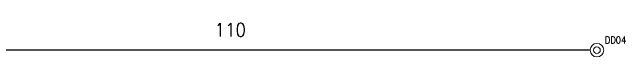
# Model space of a CAD drawing. Header units: inches. Extents: x 47316 to 59086, y 3141 to 11743.
# Drawn here: x 49167.5 to 49394, y 8649.7 to 8662.2 of the extents above; entities that cross this region are included whole.
import ezdxf

# ---------------------------------------------------------------- set-up
doc = ezdxf.new("R2010")
doc.units = ezdxf.units.IN
doc.header["$MEASUREMENT"] = 0
doc.styles.get("Standard").update_dxf_attribs({"font": ''})
doc.styles.get('Standard').set_extended_font_data('SimSun')
doc.linetypes.add('_VH_OTCON', pattern='A,0.0001,[7,VeSys.shx,S=0.1,R=0,X=0,Y=0],-0.4,[7,VeSys.shx,S=0.1,R=0,X=0,Y=0],-0.4,["X",Standard,S=1,R=0,X=-0.5,Y=-0.5],-0.0001,[7,VeSys.shx,S=0.1,R=0,X=0,Y=0],-0.4', length=1.2002)

msp = doc.modelspace()

# ---------------------------------------------------------------- linework, layer by layer
at = {"color": 0, "linetype": '_VH_OTCON', "lineweight": -2, "ltscale": 5}
msp.add_line((49380.9, 8652.15), (49113.76, 8652.15), dxfattribs=at)
at = {"color": 0, "linetype": 'Continuous', "lineweight": 15}
for radius in [2.5, 1.25]:
    msp.add_circle((49383.4, 8652.15), radius, dxfattribs=at)

# ---------------------------------------------------------------- texts
at = {"color": 7, "linetype": '_VH_OTCON', "lineweight": 18, "ltscale": 5, "insert": (49242.18, 8662.15), "char_height": 5, "width": 12.8571, "attachment_point": 1}
msp.add_mtext('\\Fromans.shx;\\W0.9000000000;\\T1.0000000000;\\o\\l110', dxfattribs=at)
at = {"color": 21, "linetype": 'Continuous', "lineweight": 15, "insert": (49386.33, 8657.15), "char_height": 2.5, "width": 8.7857, "attachment_point": 1}
msp.add_mtext('\\Fromans.shx;\\W0.9000000000;\\T1.0000000000;\\o\\lDD04', dxfattribs=at)

doc.saveas('drawing.dxf')
